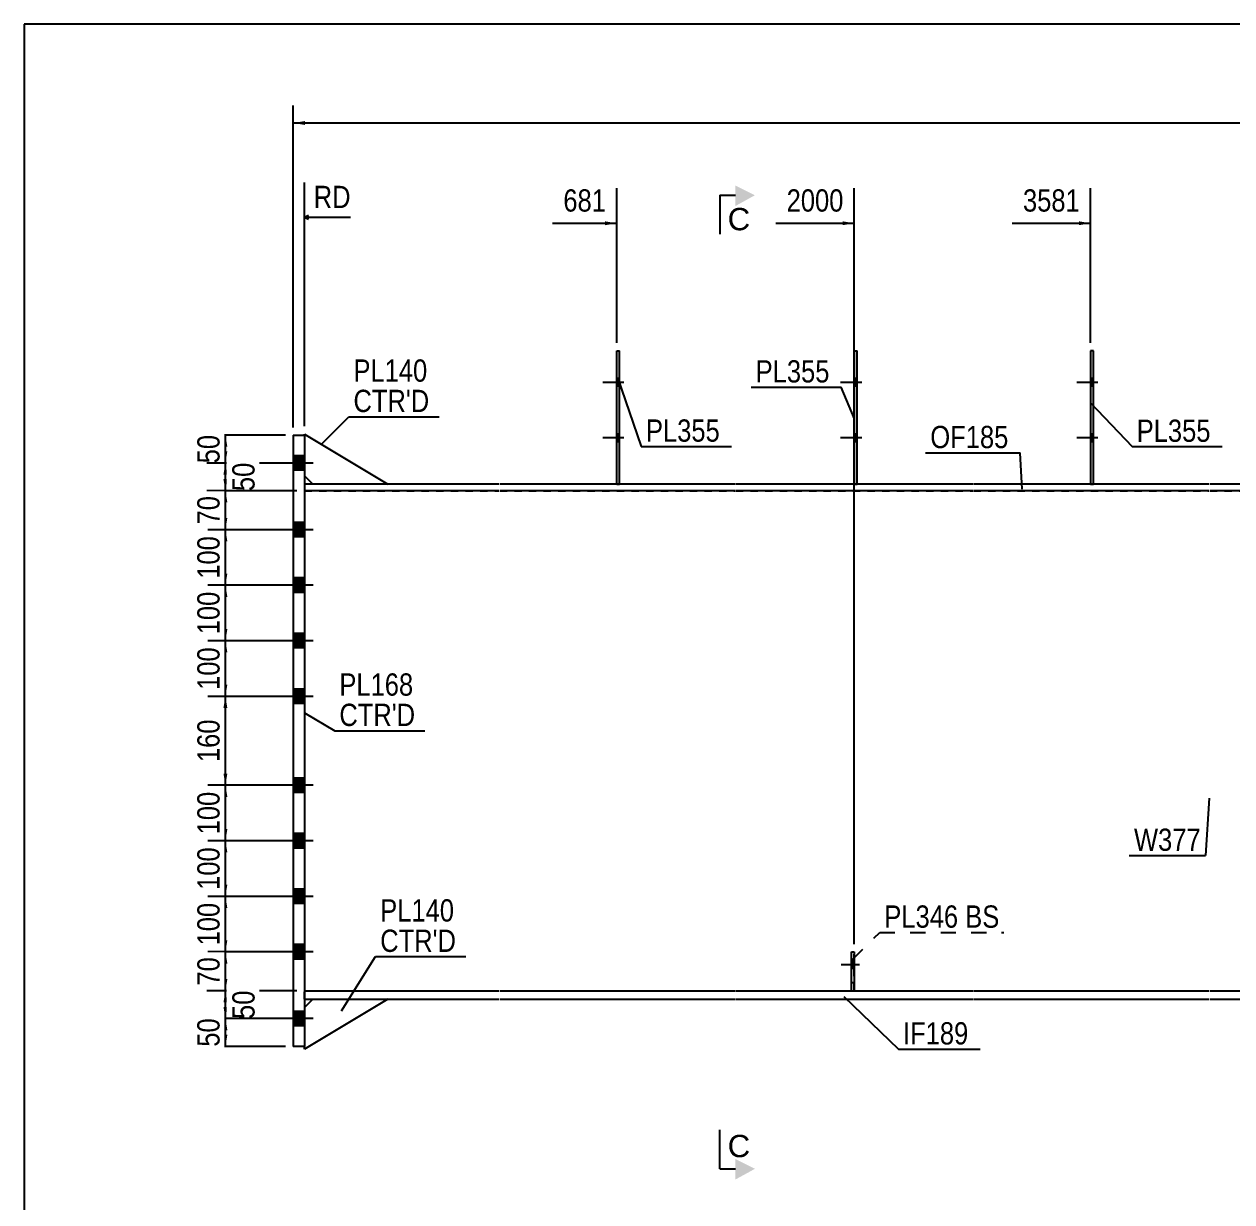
# Model space of a CAD drawing. Header units: millimetres. Extents: x -252 to 160, y -170 to 117.
# Drawn here: x -250 to -94.7, y -34.3 to 117.1 of the extents above; entities that cross this region are included whole.
import ezdxf

# ---------------------------------------------------------------- set-up
doc = ezdxf.new("R2010")
doc.units = ezdxf.units.MM
doc.linetypes.add('DXK_LINE_DOT1', pattern=[1.8814, 0.9407, -0.9407])
doc.linetypes.add('DXK_LINE_DOT2', pattern=[3.9198, 1.9599, -1.9599])
doc.styles.add('Arial', font='ARIAL.TTF', dxfattribs={"height": 0.2})
doc.styles.add('Arial Narrow', font='ARIALN.TTF', dxfattribs={"height": 0.2})

# ---------------------------------------------------------------- blocks, each defined once
blk = doc.blocks.new('Unknown-623355651-1210')
at = {"color": 5, "linetype": 'Continuous'}
for p, q in [((160.04, 117.13), (-249.96, 117.13)), ((-249.96, 117.13), (-249.96, -169.87))]:
    blk.add_line(p, q, dxfattribs=at)
blk = doc.blocks.new('Bolt-623355651-1408 - 1383')
at = {"linetype": 'Continuous'}
for points in [[(-112.52, 70.57), (-112.52, 71.57), (-112.88, 71.57), (-112.88, 70.57)], [(-112.52, 70.57), (-112.52, 71.57), (-112.88, 71.57), (-112.88, 70.57)], [(-112.52, 63.43), (-112.52, 64.43), (-112.88, 64.43), (-112.88, 63.43)], [(-112.52, 63.43), (-112.52, 64.43), (-112.88, 64.43), (-112.88, 63.43)]]:
    blk.add_hatch(color=3, dxfattribs=at).paths.add_polyline_path(points)
at = {"color": 3, "linetype": 'Continuous'}
for p, q in [((-112.52, 71.57), (-112.88, 71.57)), ((-112.52, 71.57), (-112.88, 71.57)), ((-111.95, 71.07), (-114.66, 71.07)), ((-111.95, 71.07), (-114.66, 71.07)), ((-112.52, 70.57), (-112.88, 70.57)), ((-112.52, 70.57), (-112.88, 70.57)), ((-111.95, 63.93), (-114.66, 63.93)), ((-111.95, 63.93), (-114.66, 63.93)), ((-112.52, 64.43), (-112.88, 64.43)), ((-112.52, 64.43), (-112.88, 64.43)), ((-112.52, 63.43), (-112.88, 63.43)), ((-112.52, 63.43), (-112.88, 63.43))]:
    blk.add_line(p, q, dxfattribs=at)
blk = doc.blocks.new('Part-623355651-1791 - 1383')
at = {"color": 2, "linetype": 'Continuous'}
for p, q in [((-143.62, -7.14), (-143.62, -2.14)), ((-143.62, -2.14), (-143.26, -2.14)), ((-143.26, -2.14), (-143.26, -7.14))]:
    blk.add_line(p, q, dxfattribs=at)
at = {"color": 7, "linetype": 'DXK_LINE_DOT1'}
blk.add_line((-143.62, -6.07), (-143.26, -6.07), dxfattribs=at)
blk = doc.blocks.new('Bolt-623355651-1793 - 1383')
at = {"linetype": 'Continuous'}
blk.add_hatch(color=3, dxfattribs=at).paths.add_polyline_path([(-143.26, -4.29), (-143.26, -3.29), (-143.62, -3.29), (-143.62, -4.29)])
at = {"color": 3, "linetype": 'Continuous'}
for p, q in [((-142.59, -3.79), (-144.94, -3.79)), ((-143.26, -3.29), (-143.62, -3.29)), ((-143.26, -4.29), (-143.62, -4.29))]:
    blk.add_line(p, q, dxfattribs=at)
blk = doc.blocks.new('Part-623355651-1487 - 1383')
at = {"color": 2, "linetype": 'Continuous'}
for p, q in [((-143.23, 58), (-143.23, 75.14)), ((-143.23, 75.14), (-142.87, 75.14)), ((-142.87, 58), (-142.87, 75.14))]:
    blk.add_line(p, q, dxfattribs=at)
at = {"color": 7, "linetype": 'DXK_LINE_DOT1'}
blk.add_line((-143.23, 58), (-142.87, 58), dxfattribs=at)
blk = doc.blocks.new('Bolt-623355651-1488 - 1383')
at = {"linetype": 'Continuous'}
for points in [[(-215.36, 61.64), (-215.36, 59.79), (-213.93, 59.79), (-213.93, 61.64)], [(-215.36, 61.64), (-215.36, 59.79), (-213.93, 59.79), (-213.93, 61.64)], [(-215.36, 53.07), (-215.36, 51.21), (-213.93, 51.21), (-213.93, 53.07)], [(-215.36, 53.07), (-215.36, 51.21), (-213.93, 51.21), (-213.93, 53.07)], [(-215.36, 45.93), (-215.36, 44.07), (-213.93, 44.07), (-213.93, 45.93)], [(-215.36, 45.93), (-215.36, 44.07), (-213.93, 44.07), (-213.93, 45.93)], [(-215.36, 38.79), (-215.36, 36.93), (-213.93, 36.93), (-213.93, 38.79)], [(-215.36, 38.79), (-215.36, 36.93), (-213.93, 36.93), (-213.93, 38.79)], [(-215.36, 31.64), (-215.36, 29.79), (-213.93, 29.79), (-213.93, 31.64)], [(-215.36, 31.64), (-215.36, 29.79), (-213.93, 29.79), (-213.93, 31.64)], [(-215.36, 20.21), (-215.36, 18.36), (-213.93, 18.36), (-213.93, 20.21)], [(-215.36, 20.21), (-215.36, 18.36), (-213.93, 18.36), (-213.93, 20.21)], [(-215.36, 13.07), (-215.36, 11.21), (-213.93, 11.21), (-213.93, 13.07)], [(-215.36, 13.07), (-215.36, 11.21), (-213.93, 11.21), (-213.93, 13.07)], [(-215.36, 5.93), (-215.36, 4.07), (-213.93, 4.07), (-213.93, 5.93)], [(-215.36, 5.93), (-215.36, 4.07), (-213.93, 4.07), (-213.93, 5.93)], [(-215.36, -1.21), (-215.36, -3.07), (-213.93, -3.07), (-213.93, -1.21)], [(-215.36, -1.21), (-215.36, -3.07), (-213.93, -3.07), (-213.93, -1.21)], [(-215.36, -9.79), (-215.36, -11.64), (-213.93, -11.64), (-213.93, -9.79)], [(-215.36, -9.79), (-215.36, -11.64), (-213.93, -11.64), (-213.93, -9.79)]]:
    blk.add_hatch(color=3, dxfattribs=at).paths.add_polyline_path(points)
at = {"color": 3, "linetype": 'Continuous'}
for p, q in [((-212.79, 60.71), (-220.36, 60.71)), ((-212.79, 60.71), (-220.36, 60.71)), ((-213.93, 61.64), (-215.36, 61.64)), ((-213.93, 61.64), (-215.36, 61.64)), ((-213.93, 59.79), (-215.36, 59.79)), ((-213.93, 59.79), (-215.36, 59.79)), ((-213.93, 53.07), (-215.36, 53.07)), ((-213.93, 53.07), (-215.36, 53.07)), ((-212.79, 52.14), (-220.36, 52.14)), ((-212.79, 52.14), (-220.36, 52.14)), ((-213.93, 51.21), (-215.36, 51.21)), ((-213.93, 51.21), (-215.36, 51.21)), ((-213.93, 45.93), (-215.36, 45.93)), ((-213.93, 45.93), (-215.36, 45.93)), ((-212.79, 45), (-220.36, 45)), ((-212.79, 45), (-220.36, 45)), ((-213.93, 44.07), (-215.36, 44.07)), ((-213.93, 44.07), (-215.36, 44.07)), ((-212.79, 37.86), (-220.36, 37.86)), ((-212.79, 37.86), (-220.36, 37.86)), ((-213.93, 38.79), (-215.36, 38.79)), ((-213.93, 38.79), (-215.36, 38.79)), ((-213.93, 36.93), (-215.36, 36.93)), ((-213.93, 36.93), (-215.36, 36.93)), ((-213.93, 31.64), (-215.36, 31.64)), ((-213.93, 31.64), (-215.36, 31.64)), ((-212.79, 30.71), (-220.36, 30.71)), ((-212.79, 30.71), (-220.36, 30.71)), ((-213.93, 29.79), (-215.36, 29.79)), ((-213.93, 29.79), (-215.36, 29.79)), ((-213.93, 20.21), (-215.36, 20.21)), ((-213.93, 20.21), (-215.36, 20.21)), ((-212.79, 19.29), (-220.36, 19.29)), ((-212.79, 19.29), (-220.36, 19.29)), ((-213.93, 18.36), (-215.36, 18.36)), ((-213.93, 18.36), (-215.36, 18.36)), ((-213.93, 13.07), (-215.36, 13.07)), ((-213.93, 13.07), (-215.36, 13.07)), ((-212.79, 12.14), (-220.36, 12.14)), ((-212.79, 12.14), (-220.36, 12.14)), ((-213.93, 11.21), (-215.36, 11.21)), ((-213.93, 11.21), (-215.36, 11.21)), ((-212.79, 5), (-220.36, 5)), ((-212.79, 5), (-220.36, 5)), ((-213.93, 5.93), (-215.36, 5.93)), ((-213.93, 5.93), (-215.36, 5.93)), ((-213.93, 4.07), (-215.36, 4.07)), ((-213.93, 4.07), (-215.36, 4.07)), ((-213.93, -1.21), (-215.36, -1.21)), ((-213.93, -1.21), (-215.36, -1.21)), ((-212.79, -2.14), (-220.36, -2.14)), ((-212.79, -2.14), (-220.36, -2.14)), ((-213.93, -3.07), (-215.36, -3.07)), ((-213.93, -3.07), (-215.36, -3.07)), ((-212.79, -10.71), (-220.36, -10.71)), ((-212.79, -10.71), (-220.36, -10.71)), ((-213.93, -9.79), (-215.36, -9.79)), ((-213.93, -9.79), (-215.36, -9.79)), ((-213.93, -11.64), (-215.36, -11.64)), ((-213.93, -11.64), (-215.36, -11.64))]:
    blk.add_line(p, q, dxfattribs=at)
blk = doc.blocks.new('Part-623355651-1511 - 1383')
at = {"color": 7, "linetype": 'DXK_LINE_DOT1'}
for p, q in [((-213.93, 57.14), (-213.93, -7.14)), ((-213.93, 57.14), (-188.93, 57.14)), ((-188.83, 57.14), (-158.58, 57.14)), ((-158.48, 57.14), (-128.01, 57.14)), ((-127.91, 57.14), (-97.66, 57.14)), ((-97.56, 57.14), (10.15, 57.14)), ((-213.93, -7.14), (-188.93, -7.14)), ((-188.83, -7.14), (-158.58, -7.14)), ((-158.48, -7.14), (-128.01, -7.14)), ((-127.91, -7.14), (-97.66, -7.14)), ((-97.56, -7.14), (10.15, -7.14))]:
    blk.add_line(p, q, dxfattribs=at)
blk = doc.blocks.new('Bolt-623355651-1795 - 1383')
at = {"color": 3, "linetype": 'DXK_LINE_DOT2'}
for p, q in [((-142.59, -3.79), (-144.94, -3.79)), ((-143.26, -3.29), (-143.62, -3.29)), ((-143.26, -4.29), (-143.62, -4.29))]:
    blk.add_line(p, q, dxfattribs=at)
blk = doc.blocks.new('Part-623355651-1540 - 1383')
at = {"color": 2, "linetype": 'Continuous'}
for p, q in [((-213.93, 64.29), (-213.93, 64.43)), ((-213.93, 64.43), (-203.21, 58)), ((-213.93, 59.07), (-212.86, 58))]:
    blk.add_line(p, q, dxfattribs=at)
at = {"color": 7, "linetype": 'DXK_LINE_DOT1'}
for p, q in [((-213.93, 64.29), (-213.93, 59.07)), ((-203.21, 58), (-212.86, 58))]:
    blk.add_line(p, q, dxfattribs=at)
blk = doc.blocks.new('Part-623355651-1669 - 1383')
at = {"color": 2, "linetype": 'Continuous'}
for p, q in [((-188.93, 58), (-213.93, 58)), ((-158.58, 58), (-188.83, 58)), ((-128.01, 58), (-158.48, 58)), ((-97.66, 58), (-127.91, 58)), ((-11.28, 58), (-97.56, 58)), ((-188.93, 57.14), (-213.93, 57.14)), ((-158.58, 57.14), (-188.83, 57.14)), ((-128.01, 57.14), (-158.48, 57.14)), ((-97.66, 57.14), (-127.91, 57.14)), ((-11.28, 57.14), (-97.56, 57.14))]:
    blk.add_line(p, q, dxfattribs=at)
at = {"color": 7, "linetype": 'DXK_LINE_DOT1'}
blk.add_line((-213.93, 58), (-213.93, 57.14), dxfattribs=at)
blk = doc.blocks.new('Part-623355651-1545 - 1383')
at = {"color": 2, "linetype": 'Continuous'}
for p, q in [((-203.21, -8.21), (-213.93, -14.64)), ((-212.86, -8.21), (-213.93, -9.29)), ((-213.93, -14.64), (-213.93, -14.29))]:
    blk.add_line(p, q, dxfattribs=at)
at = {"color": 7, "linetype": 'DXK_LINE_DOT1'}
for p, q in [((-213.93, -9.29), (-213.93, -14.29)), ((-212.86, -8.21), (-203.21, -8.21))]:
    blk.add_line(p, q, dxfattribs=at)
blk = doc.blocks.new('Part-623355651-1574 - 1383')
at = {"color": 2, "linetype": 'Continuous'}
for p, q in [((-215.36, 64.29), (-213.93, 64.29)), ((-215.36, 64.29), (-215.36, -14.29)), ((-213.93, 64.29), (-213.93, -14.29)), ((-213.93, -14.29), (-215.36, -14.29))]:
    blk.add_line(p, q, dxfattribs=at)
blk = doc.blocks.new('Part-623355651-1625 - 1383')
at = {"color": 2, "linetype": 'Continuous'}
for p, q in [((-213.93, -7.14), (-188.93, -7.14)), ((-188.83, -7.14), (-158.58, -7.14)), ((-158.48, -7.14), (-128.01, -7.14)), ((-127.91, -7.14), (-97.66, -7.14)), ((-97.56, -7.14), (-11.28, -7.14)), ((-213.93, -8.21), (-188.93, -8.21)), ((-188.83, -8.21), (-158.58, -8.21)), ((-158.48, -8.21), (-128.01, -8.21)), ((-127.91, -8.21), (-97.66, -8.21)), ((-97.56, -8.21), (-11.28, -8.21))]:
    blk.add_line(p, q, dxfattribs=at)
at = {"color": 7, "linetype": 'DXK_LINE_DOT1'}
blk.add_line((-213.93, -8.21), (-213.93, -7.14), dxfattribs=at)
blk = doc.blocks.new('Bolt-623355651-1792 - 1383')
at = {"linetype": 'Continuous'}
for points in [[(-142.87, 70.57), (-142.87, 71.57), (-143.23, 71.57), (-143.23, 70.57)], [(-142.87, 70.57), (-142.87, 71.57), (-143.23, 71.57), (-143.23, 70.57)], [(-142.87, 63.43), (-142.87, 64.43), (-143.23, 64.43), (-143.23, 63.43)], [(-142.87, 63.43), (-142.87, 64.43), (-143.23, 64.43), (-143.23, 63.43)]]:
    blk.add_hatch(color=3, dxfattribs=at).paths.add_polyline_path(points)
at = {"color": 3, "linetype": 'Continuous'}
for p, q in [((-142.87, 71.57), (-143.23, 71.57)), ((-142.87, 71.57), (-143.23, 71.57)), ((-142.3, 71.07), (-145.01, 71.07)), ((-142.3, 71.07), (-145.01, 71.07)), ((-142.87, 70.57), (-143.23, 70.57)), ((-142.87, 70.57), (-143.23, 70.57)), ((-142.3, 63.93), (-145.01, 63.93)), ((-142.3, 63.93), (-145.01, 63.93)), ((-142.87, 64.43), (-143.23, 64.43)), ((-142.87, 64.43), (-143.23, 64.43)), ((-142.87, 63.43), (-143.23, 63.43)), ((-142.87, 63.43), (-143.23, 63.43))]:
    blk.add_line(p, q, dxfattribs=at)
blk = doc.blocks.new('Part-623355651-1822 - 1383')
at = {"color": 7, "linetype": 'DXK_LINE_DOT1'}
for p, q in [((-143.62, -7.14), (-143.62, -2.14)), ((-143.62, -2.14), (-143.26, -2.14)), ((-143.26, -7.14), (-143.26, -2.14))]:
    blk.add_line(p, q, dxfattribs=at)
blk = doc.blocks.new('Bolt-623355651-1823 - 1383')
at = {"linetype": 'Continuous'}
for points in [[(-173.44, 70.57), (-173.44, 71.57), (-173.79, 71.57), (-173.79, 70.57)], [(-173.44, 70.57), (-173.44, 71.57), (-173.79, 71.57), (-173.79, 70.57)], [(-173.44, 63.43), (-173.44, 64.43), (-173.79, 64.43), (-173.79, 63.43)], [(-173.44, 63.43), (-173.44, 64.43), (-173.79, 64.43), (-173.79, 63.43)]]:
    blk.add_hatch(color=3, dxfattribs=at).paths.add_polyline_path(points)
at = {"color": 3, "linetype": 'Continuous'}
for p, q in [((-173.44, 71.57), (-173.79, 71.57)), ((-173.44, 71.57), (-173.79, 71.57)), ((-172.86, 71.07), (-175.58, 71.07)), ((-172.86, 71.07), (-175.58, 71.07)), ((-173.44, 70.57), (-173.79, 70.57)), ((-173.44, 70.57), (-173.79, 70.57)), ((-172.86, 63.93), (-175.58, 63.93)), ((-172.86, 63.93), (-175.58, 63.93)), ((-173.44, 64.43), (-173.79, 64.43)), ((-173.44, 64.43), (-173.79, 64.43)), ((-173.44, 63.43), (-173.79, 63.43)), ((-173.44, 63.43), (-173.79, 63.43))]:
    blk.add_line(p, q, dxfattribs=at)
blk = doc.blocks.new('Part-623355651-1916 - 1383')
at = {"color": 2, "linetype": 'Continuous'}
for p, q in [((-173.79, 58), (-173.79, 75.14)), ((-173.79, 75.14), (-173.44, 75.14)), ((-173.44, 58), (-173.44, 75.14))]:
    blk.add_line(p, q, dxfattribs=at)
at = {"color": 7, "linetype": 'DXK_LINE_DOT1'}
blk.add_line((-173.79, 58), (-173.44, 58), dxfattribs=at)
blk = doc.blocks.new('Part-623355651-1931 - 1383')
at = {"color": 2, "linetype": 'Continuous'}
for p, q in [((-112.52, 75.14), (-112.88, 75.14)), ((-112.88, 75.14), (-112.88, 58)), ((-112.52, 58), (-112.52, 75.14))]:
    blk.add_line(p, q, dxfattribs=at)
at = {"color": 7, "linetype": 'DXK_LINE_DOT1'}
blk.add_line((-112.88, 58), (-112.52, 58), dxfattribs=at)
blk = doc.blocks.new('StraightDimension-623355651-2067 - 1383')
at = {"linetype": 'Continuous'}
blk.add_hatch(color=7, dxfattribs=at).paths.add_polyline_path([(-213.86, 104.17), (-215.36, 104.42), (-213.86, 104.67)])
at = {"color": 7, "linetype": 'Continuous'}
for p, q in [((-215.36, 65.29), (-215.36, 106.67)), ((-215.36, 104.42), (136.38, 104.42))]:
    blk.add_line(p, q, dxfattribs=at)
blk = doc.blocks.new('StraightDimension-623355651-6413 - 1383')
at = {"linetype": 'Continuous'}
for points in [[(-224.34, 62.79), (-224.09, 64.29), (-223.84, 62.79)], [(-223.84, 62.21), (-224.09, 60.71), (-224.34, 62.21)]]:
    blk.add_hatch(color=7, dxfattribs=at).paths.add_polyline_path(points)
at = {"color": 7, "linetype": 'Continuous'}
for p, q in [((-216.36, 64.29), (-226.34, 64.29)), ((-224.09, 60.71), (-224.09, 64.29)), ((-214.93, 60.71), (-226.34, 60.71))]:
    blk.add_line(p, q, dxfattribs=at)
at = {"color": 0}
blk.add_wipeout([(-224.24, 64.93), (-228.44, 64.93), (-228.44, 60.07), (-224.24, 60.07)], dxfattribs=at)
at = {"color": 3, "style": 'Arial Narrow'}
blk.add_text('50', height=2.863, rotation=90.0002, dxfattribs=at).set_placement((-224.84, 60.67))
blk = doc.blocks.new('StraightDimension-623355651-6414 - 1383')
at = {"linetype": 'Continuous'}
for points in [[(-224.34, 59.21), (-224.09, 60.71), (-223.84, 59.21)], [(-223.84, 58.64), (-224.09, 57.14), (-224.34, 58.64)]]:
    blk.add_hatch(color=7, dxfattribs=at).paths.add_polyline_path(points)
at = {"color": 7, "linetype": 'Continuous'}
for p, q in [((-214.93, 60.71), (-226.49, 60.71)), ((-224.09, 57.14), (-224.09, 60.71)), ((-214.93, 57.14), (-226.49, 57.14))]:
    blk.add_line(p, q, dxfattribs=at)
at = {"color": 0}
blk.add_wipeout([(-219.74, 61.36), (-223.94, 61.36), (-223.94, 56.5), (-219.74, 56.5)], dxfattribs=at)
at = {"color": 3, "style": 'Arial Narrow'}
blk.add_text('50', height=2.863, rotation=90.0002, dxfattribs=at).set_placement((-220.34, 57.1))
blk = doc.blocks.new('StraightDimension-623355651-6415 - 1383')
at = {"linetype": 'Continuous'}
for points in [[(-224.34, 55.64), (-224.09, 57.14), (-223.84, 55.64)], [(-223.84, 53.64), (-224.09, 52.14), (-224.34, 53.64)]]:
    blk.add_hatch(color=7, dxfattribs=at).paths.add_polyline_path(points)
at = {"color": 7, "linetype": 'Continuous'}
for p, q in [((-214.93, 57.14), (-226.34, 57.14)), ((-224.09, 52.14), (-224.09, 57.14)), ((-214.93, 52.14), (-226.34, 52.14))]:
    blk.add_line(p, q, dxfattribs=at)
at = {"color": 0}
blk.add_wipeout([(-224.24, 57.07), (-228.44, 57.07), (-228.44, 52.21), (-224.24, 52.21)], dxfattribs=at)
at = {"color": 3, "style": 'Arial Narrow'}
blk.add_text('70', height=2.863, rotation=90.0002, dxfattribs=at).set_placement((-224.84, 52.81))
blk = doc.blocks.new('StraightDimension-623355651-6416 - 1383')
at = {"linetype": 'Continuous'}
for points in [[(-224.34, 50.64), (-224.09, 52.14), (-223.84, 50.64)], [(-223.84, 46.5), (-224.09, 45), (-224.34, 46.5)]]:
    blk.add_hatch(color=7, dxfattribs=at).paths.add_polyline_path(points)
at = {"color": 7, "linetype": 'Continuous'}
for p, q in [((-214.93, 52.14), (-226.34, 52.14)), ((-224.09, 45), (-224.09, 52.14)), ((-214.93, 45), (-226.34, 45))]:
    blk.add_line(p, q, dxfattribs=at)
at = {"color": 0}
blk.add_wipeout([(-224.24, 51.91), (-228.44, 51.91), (-228.44, 45.23), (-224.24, 45.23)], dxfattribs=at)
at = {"color": 3, "style": 'Arial Narrow'}
blk.add_text('100', height=2.863, rotation=90.0002, dxfattribs=at).set_placement((-224.84, 45.83))
blk = doc.blocks.new('StraightDimension-623355651-6417 - 1383')
at = {"linetype": 'Continuous'}
for points in [[(-224.34, 43.5), (-224.09, 45), (-223.84, 43.5)], [(-223.84, 39.36), (-224.09, 37.86), (-224.34, 39.36)]]:
    blk.add_hatch(color=7, dxfattribs=at).paths.add_polyline_path(points)
at = {"color": 7, "linetype": 'Continuous'}
for p, q in [((-214.93, 45), (-226.34, 45)), ((-224.09, 37.86), (-224.09, 45)), ((-214.93, 37.86), (-226.34, 37.86))]:
    blk.add_line(p, q, dxfattribs=at)
at = {"color": 0}
blk.add_wipeout([(-224.24, 44.77), (-228.44, 44.77), (-228.44, 38.09), (-224.24, 38.09)], dxfattribs=at)
at = {"color": 3, "style": 'Arial Narrow'}
blk.add_text('100', height=2.863, rotation=90.0002, dxfattribs=at).set_placement((-224.84, 38.69))
blk = doc.blocks.new('StraightDimension-623355651-6418 - 1383')
at = {"linetype": 'Continuous'}
for points in [[(-224.34, 36.36), (-224.09, 37.86), (-223.84, 36.36)], [(-223.84, 32.21), (-224.09, 30.71), (-224.34, 32.21)]]:
    blk.add_hatch(color=7, dxfattribs=at).paths.add_polyline_path(points)
at = {"color": 7, "linetype": 'Continuous'}
for p, q in [((-214.93, 37.86), (-226.34, 37.86)), ((-224.09, 30.71), (-224.09, 37.86)), ((-214.93, 30.71), (-226.34, 30.71))]:
    blk.add_line(p, q, dxfattribs=at)
at = {"color": 0}
blk.add_wipeout([(-224.24, 37.63), (-228.44, 37.63), (-228.44, 30.94), (-224.24, 30.94)], dxfattribs=at)
at = {"color": 3, "style": 'Arial Narrow'}
blk.add_text('100', height=2.863, rotation=90.0002, dxfattribs=at).set_placement((-224.84, 31.54))
blk = doc.blocks.new('StraightDimension-623355651-6419 - 1383')
at = {"linetype": 'Continuous'}
for points in [[(-224.34, 29.21), (-224.09, 30.71), (-223.84, 29.21)], [(-223.84, 20.79), (-224.09, 19.29), (-224.34, 20.79)]]:
    blk.add_hatch(color=7, dxfattribs=at).paths.add_polyline_path(points)
at = {"color": 7, "linetype": 'Continuous'}
for p, q in [((-214.93, 30.71), (-226.34, 30.71)), ((-224.09, 19.29), (-224.09, 30.71)), ((-214.93, 19.29), (-226.34, 19.29))]:
    blk.add_line(p, q, dxfattribs=at)
at = {"color": 0}
blk.add_wipeout([(-224.24, 28.34), (-228.44, 28.34), (-228.44, 21.66), (-224.24, 21.66)], dxfattribs=at)
at = {"color": 3, "style": 'Arial Narrow'}
blk.add_text('160', height=2.863, rotation=90.0002, dxfattribs=at).set_placement((-224.84, 22.26))
blk = doc.blocks.new('StraightDimension-623355651-6420 - 1383')
at = {"linetype": 'Continuous'}
for points in [[(-224.34, 17.79), (-224.09, 19.29), (-223.84, 17.79)], [(-223.84, 13.64), (-224.09, 12.14), (-224.34, 13.64)]]:
    blk.add_hatch(color=7, dxfattribs=at).paths.add_polyline_path(points)
at = {"color": 7, "linetype": 'Continuous'}
for p, q in [((-214.93, 19.29), (-226.34, 19.29)), ((-224.09, 12.14), (-224.09, 19.29)), ((-214.93, 12.14), (-226.34, 12.14))]:
    blk.add_line(p, q, dxfattribs=at)
at = {"color": 0}
blk.add_wipeout([(-224.24, 19.06), (-228.44, 19.06), (-228.44, 12.37), (-224.24, 12.37)], dxfattribs=at)
at = {"color": 3, "style": 'Arial Narrow'}
blk.add_text('100', height=2.863, rotation=90.0002, dxfattribs=at).set_placement((-224.84, 12.97))
blk = doc.blocks.new('StraightDimension-623355651-6421 - 1383')
at = {"linetype": 'Continuous'}
for points in [[(-224.34, 10.64), (-224.09, 12.14), (-223.84, 10.64)], [(-223.84, 6.5), (-224.09, 5), (-224.34, 6.5)]]:
    blk.add_hatch(color=7, dxfattribs=at).paths.add_polyline_path(points)
at = {"color": 7, "linetype": 'Continuous'}
for p, q in [((-214.93, 12.14), (-226.34, 12.14)), ((-224.09, 5), (-224.09, 12.14)), ((-214.93, 5), (-226.34, 5))]:
    blk.add_line(p, q, dxfattribs=at)
at = {"color": 0}
blk.add_wipeout([(-224.24, 11.91), (-228.44, 11.91), (-228.44, 5.23), (-224.24, 5.23)], dxfattribs=at)
at = {"color": 3, "style": 'Arial Narrow'}
blk.add_text('100', height=2.863, rotation=90.0002, dxfattribs=at).set_placement((-224.84, 5.83))
blk = doc.blocks.new('StraightDimension-623355651-6422 - 1383')
at = {"linetype": 'Continuous'}
for points in [[(-224.34, 3.5), (-224.09, 5), (-223.84, 3.5)], [(-223.84, -0.64), (-224.09, -2.14), (-224.34, -0.64)]]:
    blk.add_hatch(color=7, dxfattribs=at).paths.add_polyline_path(points)
at = {"color": 7, "linetype": 'Continuous'}
for p, q in [((-214.93, 5), (-226.34, 5)), ((-224.09, -2.14), (-224.09, 5)), ((-214.93, -2.14), (-226.34, -2.14))]:
    blk.add_line(p, q, dxfattribs=at)
at = {"color": 0}
blk.add_wipeout([(-224.24, 4.77), (-228.44, 4.77), (-228.44, -1.91), (-224.24, -1.91)], dxfattribs=at)
at = {"color": 3, "style": 'Arial Narrow'}
blk.add_text('100', height=2.863, rotation=90.0002, dxfattribs=at).set_placement((-224.84, -1.31))
blk = doc.blocks.new('StraightDimension-623355651-6423 - 1383')
at = {"linetype": 'Continuous'}
for points in [[(-224.34, -3.64), (-224.09, -2.14), (-223.84, -3.64)], [(-223.84, -5.64), (-224.09, -7.14), (-224.34, -5.64)]]:
    blk.add_hatch(color=7, dxfattribs=at).paths.add_polyline_path(points)
at = {"color": 7, "linetype": 'Continuous'}
for p, q in [((-214.93, -2.14), (-226.34, -2.14)), ((-224.09, -7.14), (-224.09, -2.14)), ((-214.93, -7.14), (-226.34, -7.14))]:
    blk.add_line(p, q, dxfattribs=at)
at = {"color": 0}
blk.add_wipeout([(-224.24, -2.21), (-228.44, -2.21), (-228.44, -7.07), (-224.24, -7.07)], dxfattribs=at)
at = {"color": 3, "style": 'Arial Narrow'}
blk.add_text('70', height=2.863, rotation=90.0002, dxfattribs=at).set_placement((-224.84, -6.47))
blk = doc.blocks.new('StraightDimension-623355651-6424 - 1383')
at = {"linetype": 'Continuous'}
for points in [[(-224.34, -8.64), (-224.09, -7.14), (-223.84, -8.64)], [(-223.84, -9.21), (-224.09, -10.71), (-224.34, -9.21)]]:
    blk.add_hatch(color=7, dxfattribs=at).paths.add_polyline_path(points)
at = {"color": 7, "linetype": 'Continuous'}
for p, q in [((-214.93, -7.14), (-226.49, -7.14)), ((-224.09, -10.71), (-224.09, -7.14)), ((-214.93, -10.71), (-226.49, -10.71))]:
    blk.add_line(p, q, dxfattribs=at)
at = {"color": 0}
blk.add_wipeout([(-219.74, -6.5), (-223.94, -6.5), (-223.94, -11.36), (-219.74, -11.36)], dxfattribs=at)
at = {"color": 3, "style": 'Arial Narrow'}
blk.add_text('50', height=2.863, rotation=90.0002, dxfattribs=at).set_placement((-220.34, -10.76))
blk = doc.blocks.new('StraightDimension-623355651-6425 - 1383')
at = {"linetype": 'Continuous'}
for points in [[(-224.34, -12.21), (-224.09, -10.71), (-223.84, -12.21)], [(-223.84, -12.79), (-224.09, -14.29), (-224.34, -12.79)]]:
    blk.add_hatch(color=7, dxfattribs=at).paths.add_polyline_path(points)
at = {"color": 7, "linetype": 'Continuous'}
for p, q in [((-214.93, -10.71), (-226.34, -10.71)), ((-224.09, -14.29), (-224.09, -10.71)), ((-216.36, -14.29), (-226.34, -14.29))]:
    blk.add_line(p, q, dxfattribs=at)
at = {"color": 0}
blk.add_wipeout([(-224.24, -10.07), (-228.44, -10.07), (-228.44, -14.93), (-224.24, -14.93)], dxfattribs=at)
at = {"color": 3, "style": 'Arial Narrow'}
blk.add_text('50', height=2.863, rotation=90.0002, dxfattribs=at).set_placement((-224.84, -14.33))
blk = doc.blocks.new('StraightDimension-623355651-8616 - 1383')
at = {"linetype": 'Continuous'}
blk.add_hatch(color=7, dxfattribs=at).paths.add_polyline_path([(-114.38, 91.78), (-112.88, 91.53), (-114.38, 91.28)])
at = {"color": 7, "linetype": 'Continuous'}
for p, q in [((-112.88, 76.14), (-112.88, 96.03)), ((-122.94, 91.53), (-112.88, 91.53))]:
    blk.add_line(p, q, dxfattribs=at)
at = {"color": 0}
blk.add_wipeout([(-113.65, 92.43), (-113.65, 96.63), (-122.17, 96.63), (-122.17, 92.43)], dxfattribs=at)
at = {"color": 3, "style": 'Arial Narrow'}
blk.add_text('3581', height=2.863, dxfattribs=at).set_placement((-121.57, 93.03))
blk = doc.blocks.new('StraightDimension-623355651-8617 - 1383')
at = {"linetype": 'Continuous'}
blk.add_hatch(color=7, dxfattribs=at).paths.add_polyline_path([(-144.76, 91.78), (-143.26, 91.53), (-144.76, 91.28)])
at = {"color": 7, "linetype": 'Continuous'}
for p, q in [((-143.26, -1.14), (-143.26, 96.03)), ((-153.33, 91.53), (-143.26, 91.53))]:
    blk.add_line(p, q, dxfattribs=at)
at = {"color": 0}
blk.add_wipeout([(-144.04, 92.43), (-144.04, 96.63), (-152.55, 96.63), (-152.55, 92.43)], dxfattribs=at)
at = {"color": 3, "style": 'Arial Narrow'}
blk.add_text('2000', height=2.863, dxfattribs=at).set_placement((-151.95, 93.03))
blk = doc.blocks.new('StraightDimension-623355651-8618 - 1383')
at = {"linetype": 'Continuous'}
blk.add_hatch(color=7, dxfattribs=at).paths.add_polyline_path([(-175.29, 91.78), (-173.79, 91.53), (-175.29, 91.28)])
at = {"color": 7, "linetype": 'Continuous'}
for p, q in [((-173.79, 76.14), (-173.79, 96.03)), ((-182.03, 91.53), (-173.79, 91.53))]:
    blk.add_line(p, q, dxfattribs=at)
at = {"color": 0, "linetype": 'Continuous'}
blk.add_wipeout([(-207.4, 92.88), (-207.4, 97.08), (-213.34, 97.08), (-213.34, 92.88)], dxfattribs=at)
at = {"color": 7, "linetype": 'Continuous'}
for p, q in [((-213.93, 65.43), (-213.93, 96.78)), ((-213.43, 92.53), (-213.93, 92.28)), ((-213.43, 92.03), (-213.93, 92.28)), ((-208, 92.28), (-213.93, 92.28))]:
    blk.add_line(p, q, dxfattribs=at)
at = {"color": 3, "linetype": 'Continuous', "style": 'Arial Narrow'}
blk.add_text('RD', height=2.863, dxfattribs=at).set_placement((-212.74, 93.48))
at = {"color": 0}
blk.add_wipeout([(-174.57, 92.43), (-174.57, 96.63), (-181.25, 96.63), (-181.25, 92.43)], dxfattribs=at)
at = {"color": 3, "style": 'Arial Narrow'}
blk.add_text('681', height=2.863, dxfattribs=at).set_placement((-180.65, 93.03))
blk = doc.blocks.new('Mark-623355651-1665 - 1383')
at = {"color": 7, "linetype": 'Continuous'}
blk.add_line((-121.66, 57.36), (-121.93, 62.02), dxfattribs=at)
at = {"color": 0}
blk.add_wipeout([(-123.43, 62.62), (-123.43, 65.62), (-133.48, 65.62), (-133.48, 62.62)], dxfattribs=at)
blk.add_wipeout([(-123.43, 62.62), (-123.43, 65.62), (-133.48, 65.62), (-133.48, 62.62)], dxfattribs=at)
at = {"color": 7, "linetype": 'Continuous'}
blk.add_line((-134.08, 62.02), (-121.93, 62.02), dxfattribs=at)
at = {"color": 3, "style": 'Arial Narrow'}
blk.add_text('OF185', height=2.863, dxfattribs=at).set_placement((-133.48, 62.62))
blk = doc.blocks.new('Mark-623355651-1621 - 1383')
at = {"color": 0}
blk.add_wipeout([(-128.59, -14.04), (-128.59, -11.04), (-136.99, -11.04), (-136.99, -14.04)], dxfattribs=at)
blk.add_wipeout([(-128.59, -14.04), (-128.59, -11.04), (-136.99, -11.04), (-136.99, -14.04)], dxfattribs=at)
at = {"color": 7, "linetype": 'Continuous'}
for p, q in [((-144.58, -7.89), (-137.59, -14.64)), ((-137.59, -14.64), (-127.09, -14.64))]:
    blk.add_line(p, q, dxfattribs=at)
at = {"color": 3, "style": 'Arial Narrow'}
blk.add_text('IF189', height=2.863, dxfattribs=at).set_placement((-136.99, -14.04))
blk = doc.blocks.new('Mark-623355651-1483 - 1383')
at = {"color": 7, "linetype": 'Continuous'}
blk.add_line((-143.23, 66.37), (-144.92, 70.46), dxfattribs=at)
at = {"color": 0}
blk.add_wipeout([(-146.42, 71.06), (-146.42, 74.06), (-155.93, 74.06), (-155.93, 71.06)], dxfattribs=at)
blk.add_wipeout([(-146.42, 71.06), (-146.42, 74.06), (-155.93, 74.06), (-155.93, 71.06)], dxfattribs=at)
at = {"color": 7, "linetype": 'Continuous'}
blk.add_line((-156.53, 70.46), (-144.92, 70.46), dxfattribs=at)
at = {"color": 3, "style": 'Arial Narrow'}
blk.add_text('PL355', height=2.863, dxfattribs=at).set_placement((-155.93, 71.06))
blk = doc.blocks.new('Mark-623355651-1536 - 1383')
at = {"color": 0}
for points in [[(-198.13, 71.16), (-198.13, 74.16), (-207.63, 74.16), (-207.63, 71.16)], [(-197.87, 67.26), (-197.87, 70.26), (-207.63, 70.26), (-207.63, 67.26)]]:
    blk.add_wipeout(points, dxfattribs=at)
for points in [[(-198.13, 71.16), (-198.13, 74.16), (-207.63, 74.16), (-207.63, 71.16)], [(-197.87, 67.26), (-197.87, 70.26), (-207.63, 70.26), (-207.63, 67.26)]]:
    blk.add_wipeout(points, dxfattribs=at)
at = {"color": 7, "linetype": 'Continuous'}
for p, q in [((-211.76, 63.12), (-208.23, 66.66)), ((-208.23, 66.66), (-196.63, 66.66))]:
    blk.add_line(p, q, dxfattribs=at)
at = {"color": 3, "style": 'Arial Narrow'}
blk.add_text('PL140', height=2.863, dxfattribs=at).set_placement((-207.63, 71.16))
at = {"color": 1, "style": 'Arial Narrow'}
blk.add_text("CTR'D", height=2.863, dxfattribs=at).set_placement((-207.63, 67.26))
blk = doc.blocks.new('Mark-623355651-1507 - 1383')
at = {"color": 0}
blk.add_wipeout([(-98.72, 10.85), (-98.72, 13.85), (-107.3, 13.85), (-107.3, 10.85)], dxfattribs=at)
blk.add_wipeout([(-98.72, 10.85), (-98.72, 13.85), (-107.3, 13.85), (-107.3, 10.85)], dxfattribs=at)
at = {"color": 7, "linetype": 'Continuous'}
for p in [(-97.64, 17.63), (-107.9, 10.25)]:
    blk.add_line(p, (-98.12, 10.25), dxfattribs=at)
at = {"color": 3, "style": 'Arial Narrow'}
blk.add_text('W377', height=2.863, dxfattribs=at).set_placement((-107.3, 10.85))
blk = doc.blocks.new('Mark-623355651-1570 - 1383')
at = {"color": 0}
for points in [[(-199.94, 30.8), (-199.94, 33.8), (-209.44, 33.8), (-209.44, 30.8)], [(-199.69, 26.9), (-199.69, 29.9), (-209.44, 29.9), (-209.44, 26.9)]]:
    blk.add_wipeout(points, dxfattribs=at)
for points in [[(-199.94, 30.8), (-199.94, 33.8), (-209.44, 33.8), (-209.44, 30.8)], [(-199.69, 26.9), (-199.69, 29.9), (-209.44, 29.9), (-209.44, 26.9)]]:
    blk.add_wipeout(points, dxfattribs=at)
at = {"color": 7, "linetype": 'Continuous'}
for p, q in [((-213.93, 28.58), (-210.04, 26.3)), ((-210.04, 26.3), (-198.44, 26.3))]:
    blk.add_line(p, q, dxfattribs=at)
at = {"color": 3, "style": 'Arial Narrow'}
blk.add_text('PL168', height=2.863, dxfattribs=at).set_placement((-209.44, 30.8))
at = {"color": 1, "style": 'Arial Narrow'}
blk.add_text("CTR'D", height=2.863, dxfattribs=at).set_placement((-209.44, 26.9))
blk = doc.blocks.new('Mark-623355651-1541 - 1383')
at = {"color": 0}
for points in [[(-194.69, 1.76), (-194.69, 4.76), (-204.19, 4.76), (-204.19, 1.76)], [(-194.43, -2.14), (-194.43, 0.86), (-204.19, 0.86), (-204.19, -2.14)]]:
    blk.add_wipeout(points, dxfattribs=at)
for points in [[(-194.69, 1.76), (-194.69, 4.76), (-204.19, 4.76), (-204.19, 1.76)], [(-194.43, -2.14), (-194.43, 0.86), (-204.19, 0.86), (-204.19, -2.14)]]:
    blk.add_wipeout(points, dxfattribs=at)
at = {"color": 7, "linetype": 'Continuous'}
for p, q in [((-209.15, -9.71), (-204.79, -2.74)), ((-204.79, -2.74), (-193.19, -2.74))]:
    blk.add_line(p, q, dxfattribs=at)
at = {"color": 3, "style": 'Arial Narrow'}
blk.add_text('PL140', height=2.863, dxfattribs=at).set_placement((-204.19, 1.76))
at = {"color": 1, "style": 'Arial Narrow'}
blk.add_text("CTR'D", height=2.863, dxfattribs=at).set_placement((-204.19, -2.14))
blk = doc.blocks.new('Mark-623355651-1912 - 1383')
at = {"color": 0}
blk.add_wipeout([(-160.52, 63.45), (-160.52, 66.45), (-170.03, 66.45), (-170.03, 63.45)], dxfattribs=at)
blk.add_wipeout([(-160.52, 63.45), (-160.52, 66.45), (-170.03, 66.45), (-170.03, 63.45)], dxfattribs=at)
at = {"color": 7, "linetype": 'Continuous'}
for p, q in [((-173.7, 71.7), (-170.63, 62.85)), ((-170.63, 62.85), (-159.02, 62.85))]:
    blk.add_line(p, q, dxfattribs=at)
at = {"color": 3, "style": 'Arial Narrow'}
blk.add_text('PL355', height=2.863, dxfattribs=at).set_placement((-170.03, 63.45))
blk = doc.blocks.new('Mark-623355651-1927 - 1383')
at = {"color": 0}
blk.add_wipeout([(-97.45, 63.43), (-97.45, 66.43), (-106.95, 66.43), (-106.95, 63.43)], dxfattribs=at)
blk.add_wipeout([(-97.45, 63.43), (-97.45, 66.43), (-106.95, 66.43), (-106.95, 63.43)], dxfattribs=at)
at = {"color": 7, "linetype": 'Continuous'}
for p, q in [((-112.88, 68.43), (-107.55, 62.83)), ((-107.55, 62.83), (-95.95, 62.83))]:
    blk.add_line(p, q, dxfattribs=at)
at = {"color": 3, "style": 'Arial Narrow'}
blk.add_text('PL355', height=2.863, dxfattribs=at).set_placement((-106.95, 63.43))
blk = doc.blocks.new('SectionMark-623355651-2397 - 1383')
at = {"color": 7, "linetype": 'Continuous'}
for p, q in [((-160.53, 95.13), (-160.53, 90.13)), ((-160.53, 95.13), (-158.53, 95.13)), ((-160.53, -30.03), (-160.53, -25.03)), ((-160.53, -30.03), (-158.53, -30.03))]:
    blk.add_line(p, q, dxfattribs=at)
at = {"color": 0, "linetype": 'Continuous'}
for points in [[(-156.64, 90.63), (-156.64, 93.63), (-159.53, 93.63), (-159.53, 90.63)], [(-156.64, -28.53), (-156.64, -25.53), (-159.53, -25.53), (-159.53, -28.53)]]:
    blk.add_wipeout(points, dxfattribs=at)
at = {"linetype": 'Continuous'}
for points in [[(-158.53, 96.38), (-156.03, 95.13), (-158.53, 93.75)], [(-158.53, -28.78), (-156.03, -30.03), (-158.53, -31.4)]]:
    blk.add_hatch(color=7, dxfattribs=at).paths.add_polyline_path(points)
at = {"color": 136, "linetype": 'Continuous', "style": 'Arial'}
for p in [(-159.53, 90.63), (-159.53, -28.53)]:
    blk.add_text('C', height=2.87, dxfattribs=at).set_placement(p)
blk = doc.blocks.new('MarkSet-623355651-6546 - 1383')
at = {"color": 0}
for points in [[(-129.89, 0.97), (-129.89, 3.97), (-139.39, 3.97), (-139.39, 0.97)], [(-124.61, 0.97), (-124.61, 3.97), (-128.99, 3.97), (-128.99, 0.97)]]:
    blk.add_wipeout(points, dxfattribs=at)
for points in [[(-129.89, 0.97), (-129.89, 3.97), (-139.39, 3.97), (-139.39, 0.97)], [(-124.61, 0.97), (-124.61, 3.97), (-128.99, 3.97), (-128.99, 0.97)]]:
    blk.add_wipeout(points, dxfattribs=at)
at = {"color": 7, "linetype": 'DXK_LINE_DOT2'}
for p, q in [((-143.53, -3.16), (-139.99, 0.37)), ((-139.99, 0.37), (-124.01, 0.37))]:
    blk.add_line(p, q, dxfattribs=at)
at = {"color": 3, "style": 'Arial Narrow'}
for s, p in [('PL346', (-139.39, 0.97)), ('BS', (-128.99, 0.97))]:
    blk.add_text(s, height=2.863, dxfattribs=at).set_placement(p)

msp = doc.modelspace()

# ---------------------------------------------------------------- block references
for name in ['Unknown-623355651-1210', 'Part-623355651-1916 - 1383', 'Part-623355651-1487 - 1383', 'Part-623355651-1931 - 1383', 'Bolt-623355651-1823 - 1383', 'Bolt-623355651-1792 - 1383', 'Bolt-623355651-1408 - 1383', 'Part-623355651-1574 - 1383', 'Part-623355651-1540 - 1383', 'Bolt-623355651-1488 - 1383', 'Part-623355651-1669 - 1383', 'Part-623355651-1511 - 1383', 'Part-623355651-1791 - 1383', 'Part-623355651-1822 - 1383', 'Bolt-623355651-1793 - 1383', 'Bolt-623355651-1795 - 1383', 'Part-623355651-1625 - 1383', 'Part-623355651-1545 - 1383']:
    msp.add_blockref(name, (0, 0))

# ---------------------------------------------------------------- next in the draw order: block references
for name in ['StraightDimension-623355651-2067 - 1383', 'Mark-623355651-1570 - 1383', 'Mark-623355651-1507 - 1383', 'Mark-623355651-1541 - 1383', 'Mark-623355651-1621 - 1383']:
    msp.add_blockref(name, (0, 0))

# ---------------------------------------------------------------- next in the draw order: block references
for name in ['StraightDimension-623355651-8618 - 1383', 'StraightDimension-623355651-8617 - 1383', 'StraightDimension-623355651-8616 - 1383', 'Mark-623355651-1927 - 1383', 'Mark-623355651-1665 - 1383', 'StraightDimension-623355651-6413 - 1383']:
    msp.add_blockref(name, (0, 0))

# ---------------------------------------------------------------- next in the draw order: block references
for name in ['Mark-623355651-1536 - 1383', 'Mark-623355651-1483 - 1383', 'Mark-623355651-1912 - 1383', 'StraightDimension-623355651-6414 - 1383', 'MarkSet-623355651-6546 - 1383']:
    msp.add_blockref(name, (0, 0))

# ---------------------------------------------------------------- next in the draw order: block references
for name in ['SectionMark-623355651-2397 - 1383', 'StraightDimension-623355651-6415 - 1383']:
    msp.add_blockref(name, (0, 0))

# ---------------------------------------------------------------- next in the draw order: block references
msp.add_blockref('StraightDimension-623355651-6416 - 1383', (0, 0))

# ---------------------------------------------------------------- next in the draw order: block references
msp.add_blockref('StraightDimension-623355651-6417 - 1383', (0, 0))

# ---------------------------------------------------------------- next in the draw order: block references
msp.add_blockref('StraightDimension-623355651-6418 - 1383', (0, 0))

# ---------------------------------------------------------------- next in the draw order: block references
msp.add_blockref('StraightDimension-623355651-6419 - 1383', (0, 0))

# ---------------------------------------------------------------- next in the draw order: block references
msp.add_blockref('StraightDimension-623355651-6420 - 1383', (0, 0))

# ---------------------------------------------------------------- next in the draw order: block references
msp.add_blockref('StraightDimension-623355651-6421 - 1383', (0, 0))

# ---------------------------------------------------------------- next in the draw order: block references
msp.add_blockref('StraightDimension-623355651-6422 - 1383', (0, 0))

# ---------------------------------------------------------------- next in the draw order: block references
msp.add_blockref('StraightDimension-623355651-6423 - 1383', (0, 0))

# ---------------------------------------------------------------- next in the draw order: block references
msp.add_blockref('StraightDimension-623355651-6424 - 1383', (0, 0))

# ---------------------------------------------------------------- next in the draw order: block references
msp.add_blockref('StraightDimension-623355651-6425 - 1383', (0, 0))

doc.saveas('drawing.dxf')
